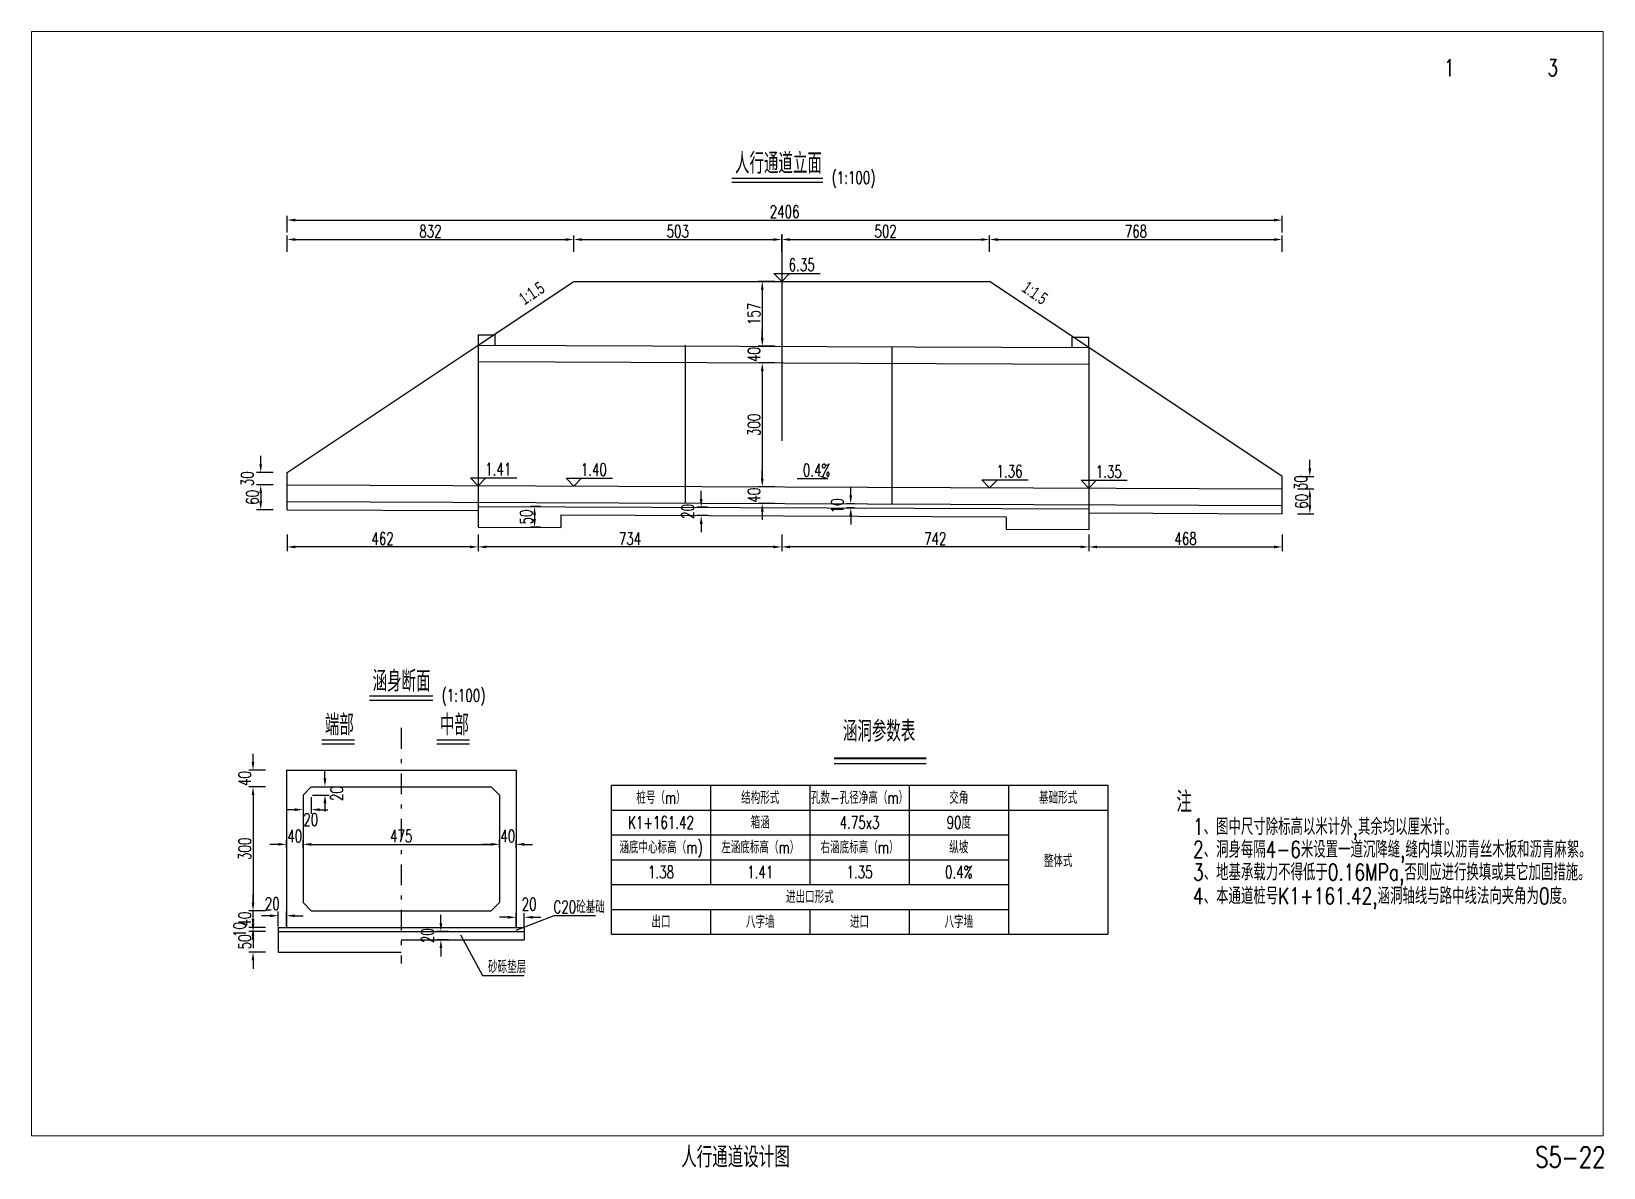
# Paper-space layout '布局1' of a CAD drawing. Extents: x 30 to 410, y 12 to 287.
# The model-space entities are those that its viewports show. They can reach past a viewport. Long polylines and large blocks are cut down to what shows.
import ezdxf
from ezdxf.enums import TextEntityAlignment as Align

# ---------------------------------------------------------------- set-up
doc = ezdxf.new("R2010")
doc.units = 0
doc.header["$MEASUREMENT"] = 0
doc.linetypes.add('DASHDOT', pattern=[1, 0.5, -0.25, 0, -0.25])
doc.linetypes.add('海特实线', pattern=[0])
doc.layers.get('0').update_dxf_attribs({"linetype": 'CONTINUOUS'})
doc.layers.get('DEFPOINTS').update_dxf_attribs({"linetype": 'CONTINUOUS'})
for name, color, linetype in [('中心线', 3, 'DASHDOT'), ('标注', 4, 'CONTINUOUS'), ('海特文字层', 4, '海特实线'), ('海特标注线', 4, '海特实线'), ('轮廓线', 1, 'CONTINUOUS'), ('钢筋', 6, 'CONTINUOUS')]:
    doc.layers.add(name, color=color, linetype=linetype)
doc.layers.add('海特涵洞投影粗实线', color=1, linetype='海特实线', lineweight=40)
doc.layers.add('视口', color=4, linetype='CONTINUOUS', plot=False)
doc.styles.get("Standard").update_dxf_attribs({"font": 'simplex1.shx', "width": 0.7, "bigfont": 'hztxt.shx'})
doc.styles.add('ZHDTSTYLE', font='fsdb_e.shx', dxfattribs={"bigfont": 'fsdb.shx'})
doc.dimstyles.new('50', dxfattribs={"dimscale": 10, "dimtxt": 3, "dimasz": 2, "dimexe": 1, "dimexo": 0.2, "dimgap": 0.5, "dimtad": 1, "dimdec": 0, "dimzin": 0, "dimdsep": 46, "dimtxsty": 'Standard', "dimcen": 0.1, "dimclrd": 256, "dimclrt": 256, "dimadec": 0, "dimazin": 0, "dimtfac": 1, "dimtdec": 0, "dimtofl": 0, "dimtmove": 2, "dimatfit": 3, "dimfxl": 0, "dimtolj": 1, "dimtzin": 0, "dimlwd": -1, "dimarcsym": 0})

# ---------------------------------------------------------------- blocks, each defined once
blk = doc.blocks.new('*D23')
at = {"layer": 'DEFPOINTS', "color": 0}
for p in [(3216.1, -1173.1), (3182.2, -1330.1), (3229.2, -1330.1)]:
    blk.add_point(p, dxfattribs=at)
at = {"layer": '标注', "color": 0, "lineweight": -2}
for p, q in [((3212.2, -1173.1), (3172.2, -1173.1)), ((3212.2, -1330.1), (3172.2, -1330.1))]:
    blk.add_line(p, q, dxfattribs=at)
at = {"layer": '标注'}
blk.add_line((3182.2, -1193.1), (3182.2, -1310.1), dxfattribs=at)
for points in [[(3178.9, -1193.1), (3185.5, -1193.1), (3182.2, -1173.1)], [(3178.9, -1310.1), (3185.5, -1310.1), (3182.2, -1330.1)]]:
    blk.add_solid(points, dxfattribs=at)
at = {"layer": '标注', "insert": (3162.2, -1251.6), "char_height": 30, "attachment_point": 5, "rotation": 90}
blk.add_mtext('\\A1;157', dxfattribs=at)
blk = doc.blocks.new('*D24')
at = {"layer": 'DEFPOINTS', "color": 0}
for p in [(3216.1, -1330.1), (3182.2, -1370.1), (3229.2, -1370.1)]:
    blk.add_point(p, dxfattribs=at)
at = {"layer": '标注'}
for p, q in [((3182.2, -1310.1), (3182.2, -1290.1)), ((3182.2, -1390.1), (3182.2, -1410.1))]:
    blk.add_line(p, q, dxfattribs=at)
at = {"layer": '标注', "color": 0, "lineweight": -2}
for p, q in [((3212.2, -1330.1), (3172.2, -1330.1)), ((3212.2, -1370.1), (3172.2, -1370.1))]:
    blk.add_line(p, q, dxfattribs=at)
at = {"layer": '标注'}
for points in [[(3178.9, -1310.1), (3185.5, -1310.1), (3182.2, -1330.1)], [(3178.9, -1390.1), (3185.5, -1390.1), (3182.2, -1370.1)]]:
    blk.add_solid(points, dxfattribs=at)
at = {"layer": '标注', "insert": (3162.2, -1350.1), "char_height": 30, "attachment_point": 5, "rotation": 90}
blk.add_mtext('\\A1;40', dxfattribs=at)
blk = doc.blocks.new('*D25')
at = {"layer": 'DEFPOINTS', "color": 0}
for p in [(3216.1, -1370.1), (3182.2, -1670.1), (3229.2, -1670.1)]:
    blk.add_point(p, dxfattribs=at)
at = {"layer": '标注', "color": 0, "lineweight": -2}
for p, q in [((3212.2, -1370.1), (3172.2, -1370.1)), ((3212.2, -1670.1), (3172.2, -1670.1))]:
    blk.add_line(p, q, dxfattribs=at)
at = {"layer": '标注'}
blk.add_line((3182.2, -1390.1), (3182.2, -1650.1), dxfattribs=at)
for points in [[(3178.9, -1390.1), (3185.5, -1390.1), (3182.2, -1370.1)], [(3178.9, -1650.1), (3185.5, -1650.1), (3182.2, -1670.1)]]:
    blk.add_solid(points, dxfattribs=at)
at = {"layer": '标注', "insert": (3162.2, -1520.1), "char_height": 30, "attachment_point": 5, "rotation": 90}
blk.add_mtext('\\A1;300', dxfattribs=at)
blk = doc.blocks.new('*D26')
at = {"layer": 'DEFPOINTS', "color": 0}
for p in [(3216.1, -1670.1), (3182.2, -1710.1), (3229.2, -1710.1)]:
    blk.add_point(p, dxfattribs=at)
at = {"layer": '标注'}
for p, q in [((3182.2, -1650.1), (3182.2, -1630.1)), ((3182.2, -1730.1), (3182.2, -1750.1))]:
    blk.add_line(p, q, dxfattribs=at)
at = {"layer": '标注', "color": 0, "lineweight": -2}
for p, q in [((3212.2, -1670.1), (3172.2, -1670.1)), ((3212.2, -1710.1), (3172.2, -1710.1))]:
    blk.add_line(p, q, dxfattribs=at)
at = {"layer": '标注'}
for points in [[(3178.9, -1650.1), (3185.5, -1650.1), (3182.2, -1670.1)], [(3178.9, -1730.1), (3185.5, -1730.1), (3182.2, -1710.1)]]:
    blk.add_solid(points, dxfattribs=at)
at = {"layer": '标注', "insert": (3162.2, -1690.1), "char_height": 30, "attachment_point": 5, "rotation": 90}
blk.add_mtext('\\A1;40', dxfattribs=at)
blk = doc.blocks.new('*D27')
at = {"layer": 'DEFPOINTS', "color": 0}
for p in [(2495.5, -1705.3), (3229.2, -1686.8), (2495.5, -1815.2)]:
    blk.add_point(p, dxfattribs=at)
at = {"layer": '标注', "color": 0, "lineweight": -2}
for p, q in [((2495.5, -1785.2), (2495.5, -1825.2)), ((3229.2, -1785.2), (3229.2, -1825.2))]:
    blk.add_line(p, q, dxfattribs=at)
at = {"layer": '标注'}
blk.add_line((3209.2, -1815.2), (2515.5, -1815.2), dxfattribs=at)
for points in [[(2515.5, -1811.9), (2515.5, -1818.6), (2495.5, -1815.2)], [(3209.2, -1811.9), (3209.2, -1818.6), (3229.2, -1815.2)]]:
    blk.add_solid(points, dxfattribs=at)
at = {"layer": '标注', "insert": (2862.3, -1795.2), "char_height": 30, "attachment_point": 5}
blk.add_mtext('\\A1;734', dxfattribs=at)
blk = doc.blocks.new('*D28')
at = {"layer": 'DEFPOINTS', "color": 0}
for p in [(3229.2, -1710), (3971.6, -1714.9), (3229.2, -1815.2)]:
    blk.add_point(p, dxfattribs=at)
at = {"layer": '标注', "color": 0, "lineweight": -2}
for p, q in [((3229.2, -1785.2), (3229.2, -1825.2)), ((3971.6, -1785.2), (3971.6, -1825.2))]:
    blk.add_line(p, q, dxfattribs=at)
at = {"layer": '标注'}
blk.add_line((3951.6, -1815.2), (3249.2, -1815.2), dxfattribs=at)
for points in [[(3249.2, -1811.9), (3249.2, -1818.6), (3229.2, -1815.2)], [(3951.6, -1811.9), (3951.6, -1818.6), (3971.6, -1815.2)]]:
    blk.add_solid(points, dxfattribs=at)
at = {"layer": '标注', "insert": (3600.4, -1795.2), "char_height": 30, "attachment_point": 5}
blk.add_mtext('\\A1;742', dxfattribs=at)
blk = doc.blocks.new('*D29')
at = {"layer": 'DEFPOINTS', "color": 0}
for p in [(3229.2, -1072), (2726.7, -1173.1), (3229.2, -1160.5)]:
    blk.add_point(p, dxfattribs=at)
at = {"layer": '标注', "color": 0, "lineweight": -2}
for p, q in [((2726.7, -1102), (2726.7, -1062)), ((3229.2, -1102), (3229.2, -1062))]:
    blk.add_line(p, q, dxfattribs=at)
at = {"layer": '标注'}
blk.add_line((2746.7, -1072), (3209.2, -1072), dxfattribs=at)
for points in [[(2746.7, -1068.7), (2746.7, -1075.3), (2726.7, -1072)], [(3209.2, -1068.7), (3209.2, -1075.3), (3229.2, -1072)]]:
    blk.add_solid(points, dxfattribs=at)
at = {"layer": '标注', "insert": (2977.9, -1052), "char_height": 30, "attachment_point": 5}
blk.add_mtext('\\A1;503', dxfattribs=at)
blk = doc.blocks.new('*D30')
at = {"layer": 'DEFPOINTS', "color": 0}
for p in [(3731.7, -1072), (3229.2, -1135.3), (3731.7, -1173.1)]:
    blk.add_point(p, dxfattribs=at)
at = {"layer": '标注', "color": 0, "lineweight": -2}
for p, q in [((3229.2, -1102), (3229.2, -1062)), ((3731.7, -1102), (3731.7, -1062))]:
    blk.add_line(p, q, dxfattribs=at)
at = {"layer": '标注'}
blk.add_line((3249.2, -1072), (3711.7, -1072), dxfattribs=at)
for points in [[(3249.2, -1068.7), (3249.2, -1075.3), (3229.2, -1072)], [(3711.7, -1068.7), (3711.7, -1075.3), (3731.7, -1072)]]:
    blk.add_solid(points, dxfattribs=at)
at = {"layer": '标注', "insert": (3480.4, -1052), "char_height": 30, "attachment_point": 5}
blk.add_mtext('\\A1;502', dxfattribs=at)
blk = doc.blocks.new('*D31')
at = {"layer": 'DEFPOINTS', "color": 0}
for p in [(2726.7, -1072), (2726.7, -1173.1), (2033.3, -1665.3)]:
    blk.add_point(p, dxfattribs=at)
at = {"layer": '标注', "color": 0, "lineweight": -2}
for p, q in [((2033.3, -1102), (2033.3, -1062)), ((2726.7, -1102), (2726.7, -1062))]:
    blk.add_line(p, q, dxfattribs=at)
at = {"layer": '标注'}
blk.add_line((2053.3, -1072), (2706.7, -1072), dxfattribs=at)
for points in [[(2053.3, -1068.7), (2053.3, -1075.3), (2033.3, -1072)], [(2706.7, -1068.7), (2706.7, -1075.3), (2726.7, -1072)]]:
    blk.add_solid(points, dxfattribs=at)
at = {"layer": '标注', "insert": (2380, -1052), "char_height": 30, "attachment_point": 5}
blk.add_mtext('\\A1;832', dxfattribs=at)
blk = doc.blocks.new('*D32')
at = {"layer": 'DEFPOINTS', "color": 0}
for p in [(4439.4, -1072), (3731.7, -1173.1), (4439.4, -1644.9)]:
    blk.add_point(p, dxfattribs=at)
at = {"layer": '标注', "color": 0, "lineweight": -2}
for p, q in [((3731.7, -1102), (3731.7, -1062)), ((4439.4, -1102), (4439.4, -1062))]:
    blk.add_line(p, q, dxfattribs=at)
at = {"layer": '标注'}
blk.add_line((3751.7, -1072), (4419.4, -1072), dxfattribs=at)
for points in [[(3751.7, -1068.7), (3751.7, -1075.3), (3731.7, -1072)], [(4419.4, -1068.7), (4419.4, -1075.3), (4439.4, -1072)]]:
    blk.add_solid(points, dxfattribs=at)
at = {"layer": '标注', "insert": (4085.5, -1052), "char_height": 30, "attachment_point": 5}
blk.add_mtext('\\A1;768', dxfattribs=at)
blk = doc.blocks.new('*D33')
at = {"layer": 'DEFPOINTS', "color": 0}
for p in [(4439.4, -1024.9), (2033.3, -1665.3), (4439.4, -1644.9)]:
    blk.add_point(p, dxfattribs=at)
at = {"layer": '标注', "color": 0, "lineweight": -2}
for p, q in [((2033.3, -1054.9), (2033.3, -1014.9)), ((4439.4, -1054.9), (4439.4, -1014.9))]:
    blk.add_line(p, q, dxfattribs=at)
at = {"layer": '标注'}
blk.add_line((2053.3, -1024.9), (4419.4, -1024.9), dxfattribs=at)
for points in [[(2053.3, -1021.6), (2053.3, -1028.3), (2033.3, -1024.9)], [(4419.4, -1021.6), (4419.4, -1028.3), (4439.4, -1024.9)]]:
    blk.add_solid(points, dxfattribs=at)
at = {"layer": '标注', "insert": (3236.3, -1004.9), "char_height": 30, "attachment_point": 5}
blk.add_mtext('\\A1;2406', dxfattribs=at)
blk = doc.blocks.new('*D34')
at = {"layer": 'DEFPOINTS', "color": 0}
for p in [(1969.7, -1665.3), (2033.3, -1635.3), (2033.3, -1665.3)]:
    blk.add_point(p, dxfattribs=at)
at = {"layer": '标注'}
for p, q in [((1969.7, -1615.3), (1969.7, -1595.3)), ((1969.7, -1685.3), (1969.7, -1705.3))]:
    blk.add_line(p, q, dxfattribs=at)
at = {"layer": '标注', "color": 0, "lineweight": -2}
for p, q in [((1999.7, -1635.3), (1959.7, -1635.3)), ((1999.7, -1665.3), (1959.7, -1665.3))]:
    blk.add_line(p, q, dxfattribs=at)
at = {"layer": '标注'}
for points in [[(1966.4, -1615.3), (1973, -1615.3), (1969.7, -1635.3)], [(1966.4, -1685.3), (1973, -1685.3), (1969.7, -1665.3)]]:
    blk.add_solid(points, dxfattribs=at)
at = {"layer": '标注', "insert": (1937.2, -1650.3), "char_height": 30, "attachment_point": 5, "rotation": 90}
blk.add_mtext('\\A1;30', dxfattribs=at)
blk = doc.blocks.new('*D35')
at = {"layer": 'DEFPOINTS', "color": 0}
for p in [(2033.3, -1665.3), (1969.7, -1725.3), (2033.3, -1725.3)]:
    blk.add_point(p, dxfattribs=at)
at = {"layer": '标注', "color": 0, "lineweight": -2}
for p, q in [((1999.7, -1665.3), (1959.7, -1665.3)), ((1999.7, -1725.3), (1959.7, -1725.3))]:
    blk.add_line(p, q, dxfattribs=at)
at = {"layer": '标注'}
blk.add_line((1969.7, -1685.3), (1969.7, -1705.3), dxfattribs=at)
for points in [[(1966.4, -1685.3), (1973, -1685.3), (1969.7, -1665.3)], [(1966.4, -1705.3), (1973, -1705.3), (1969.7, -1725.3)]]:
    blk.add_solid(points, dxfattribs=at)
at = {"layer": '标注', "insert": (1949.7, -1695.3), "char_height": 30, "attachment_point": 5, "rotation": 90}
blk.add_mtext('\\A1;60', dxfattribs=at)
blk = doc.blocks.new('*D36')
at = {"layer": 'DEFPOINTS', "color": 0}
for p in [(2033.3, -1705.3), (2495.5, -1686.8), (2033.3, -1815.2)]:
    blk.add_point(p, dxfattribs=at)
at = {"layer": '标注', "color": 0, "lineweight": -2}
for p, q in [((2033.3, -1785.2), (2033.3, -1825.2)), ((2495.5, -1785.2), (2495.5, -1825.2))]:
    blk.add_line(p, q, dxfattribs=at)
at = {"layer": '标注'}
blk.add_line((2475.5, -1815.2), (2053.3, -1815.2), dxfattribs=at)
for points in [[(2053.3, -1811.9), (2053.3, -1818.6), (2033.3, -1815.2)], [(2475.5, -1811.9), (2475.5, -1818.6), (2495.5, -1815.2)]]:
    blk.add_solid(points, dxfattribs=at)
at = {"layer": '标注', "insert": (2264.4, -1795.2), "char_height": 30, "attachment_point": 5}
blk.add_mtext('\\A1;462', dxfattribs=at)
blk = doc.blocks.new('*D37')
at = {"layer": 'DEFPOINTS', "color": 0}
for p in [(3971.6, -1696.5), (4439.4, -1696.5), (4439.4, -1815.2)]:
    blk.add_point(p, dxfattribs=at)
at = {"layer": '标注', "color": 0, "lineweight": -2}
for p, q in [((3971.6, -1785.2), (3971.6, -1825.2)), ((4439.4, -1785.2), (4439.4, -1825.2))]:
    blk.add_line(p, q, dxfattribs=at)
at = {"layer": '标注'}
blk.add_line((3991.6, -1815.2), (4419.4, -1815.2), dxfattribs=at)
for points in [[(3991.6, -1811.9), (3991.6, -1818.6), (3971.6, -1815.2)], [(4419.4, -1811.9), (4419.4, -1818.6), (4439.4, -1815.2)]]:
    blk.add_solid(points, dxfattribs=at)
at = {"layer": '标注', "insert": (4205.5, -1795.2), "char_height": 30, "attachment_point": 5}
blk.add_mtext('\\A1;468', dxfattribs=at)
blk = doc.blocks.new('*D38')
at = {"layer": 'DEFPOINTS', "color": 0}
for p in [(4439.4, -1644.9), (4439.4, -1674.9), (4505.9, -1674.9)]:
    blk.add_point(p, dxfattribs=at)
at = {"layer": '标注'}
for p, q in [((4505.9, -1624.9), (4505.9, -1604.9)), ((4505.9, -1694.9), (4505.9, -1714.9))]:
    blk.add_line(p, q, dxfattribs=at)
at = {"layer": '标注', "color": 0, "lineweight": -2}
for p, q in [((4475.9, -1644.9), (4515.9, -1644.9)), ((4475.9, -1674.9), (4515.9, -1674.9))]:
    blk.add_line(p, q, dxfattribs=at)
at = {"layer": '标注'}
for points in [[(4502.6, -1624.9), (4509.3, -1624.9), (4505.9, -1644.9)], [(4502.6, -1694.9), (4509.3, -1694.9), (4505.9, -1674.9)]]:
    blk.add_solid(points, dxfattribs=at)
at = {"layer": '标注', "insert": (4484.2, -1659.9), "char_height": 30, "attachment_point": 5, "rotation": 90}
blk.add_mtext('\\A1;30', dxfattribs=at)
blk = doc.blocks.new('*D39')
at = {"layer": 'DEFPOINTS', "color": 0}
for p in [(4439.4, -1674.9), (4439.4, -1734.9), (4505.9, -1734.9)]:
    blk.add_point(p, dxfattribs=at)
at = {"layer": '标注', "color": 0, "lineweight": -2}
for p, q in [((4475.9, -1674.9), (4515.9, -1674.9)), ((4475.9, -1734.9), (4515.9, -1734.9))]:
    blk.add_line(p, q, dxfattribs=at)
at = {"layer": '标注'}
blk.add_line((4505.9, -1694.9), (4505.9, -1714.9), dxfattribs=at)
for points in [[(4502.6, -1694.9), (4509.3, -1694.9), (4505.9, -1674.9)], [(4502.6, -1714.9), (4509.3, -1714.9), (4505.9, -1734.9)]]:
    blk.add_solid(points, dxfattribs=at)
at = {"layer": '标注', "insert": (4485.9, -1704.9), "char_height": 30, "attachment_point": 5, "rotation": 90}
blk.add_mtext('\\A1;60', dxfattribs=at)
blk = doc.blocks.new('*D40')
at = {"layer": 'DEFPOINTS', "color": 0}
for p in [(3034.5, -1739.4), (3051.9, -1739.4), (3052, -1719.4)]:
    blk.add_point(p, dxfattribs=at)
at = {"layer": '标注'}
for p, q in [((3034.5, -1699.4), (3034.5, -1679.4)), ((3034.5, -1759.4), (3034.5, -1779.4))]:
    blk.add_line(p, q, dxfattribs=at)
at = {"layer": '标注', "color": 0, "lineweight": -2}
for p, q in [((3050, -1719.4), (3024.5, -1719.4)), ((3049.9, -1739.4), (3024.5, -1739.4))]:
    blk.add_line(p, q, dxfattribs=at)
at = {"layer": '标注'}
for points in [[(3031.2, -1699.4), (3037.9, -1699.4), (3034.5, -1719.4)], [(3031.2, -1759.4), (3037.9, -1759.4), (3034.5, -1739.4)]]:
    blk.add_solid(points, dxfattribs=at)
at = {"layer": '标注', "insert": (3002, -1729.4), "char_height": 30, "attachment_point": 5, "rotation": 90}
blk.add_mtext('\\A1;20', dxfattribs=at)
blk = doc.blocks.new('*D41')
at = {"layer": 'DEFPOINTS', "color": 0}
for p in [(2647.8, -1717.8), (2631.7, -1767.8), (2647.8, -1767.8)]:
    blk.add_point(p, dxfattribs=at)
at = {"layer": '标注', "color": 0, "lineweight": -2}
for p, q in [((2645.8, -1717.8), (2621.7, -1717.8)), ((2645.8, -1767.8), (2621.7, -1767.8))]:
    blk.add_line(p, q, dxfattribs=at)
at = {"layer": '标注'}
blk.add_line((2631.7, -1737.8), (2631.7, -1747.8), dxfattribs=at)
for points in [[(2628.4, -1737.8), (2635.1, -1737.8), (2631.7, -1717.8)], [(2628.4, -1747.8), (2635.1, -1747.8), (2631.7, -1767.8)]]:
    blk.add_solid(points, dxfattribs=at)
at = {"layer": '标注', "insert": (2611.7, -1742.8), "char_height": 30, "attachment_point": 5, "rotation": 90}
blk.add_mtext('\\A1;50', dxfattribs=at)
blk = doc.blocks.new('*D42')
at = {"layer": 'DEFPOINTS', "color": 0}
for p in [(3396.1, -1720.8), (3407, -1710.8), (3407, -1720.8)]:
    blk.add_point(p, dxfattribs=at)
at = {"layer": '标注'}
for p, q in [((3396.1, -1690.8), (3396.1, -1670.8)), ((3396.1, -1740.8), (3396.1, -1760.8))]:
    blk.add_line(p, q, dxfattribs=at)
at = {"layer": '标注', "color": 0, "lineweight": -2}
for p, q in [((3405, -1710.8), (3386.1, -1710.8)), ((3405, -1720.8), (3386.1, -1720.8))]:
    blk.add_line(p, q, dxfattribs=at)
at = {"layer": '标注'}
for points in [[(3392.7, -1690.8), (3399.4, -1690.8), (3396.1, -1710.8)], [(3392.7, -1740.8), (3399.4, -1740.8), (3396.1, -1720.8)]]:
    blk.add_solid(points, dxfattribs=at)
at = {"layer": '标注', "insert": (3363.6, -1715.8), "char_height": 30, "attachment_point": 5, "rotation": 90}
blk.add_mtext('\\A1;10', dxfattribs=at)
blk = doc.blocks.new('*D43')
at = {"layer": 'DEFPOINTS', "color": 0}
for p in [(2072, -2545.1), (2547, -2534.3), (2547, -2545.1)]:
    blk.add_point(p, dxfattribs=at)
at = {"layer": '标注', "color": 0, "lineweight": -2}
for p, q in [((2072, -2543.1), (2072, -2524.3)), ((2547, -2543.1), (2547, -2524.3))]:
    blk.add_line(p, q, dxfattribs=at)
at = {"layer": '标注'}
blk.add_line((2092, -2534.3), (2527, -2534.3), dxfattribs=at)
for points in [[(2092, -2531), (2092, -2537.6), (2072, -2534.3)], [(2527, -2531), (2527, -2537.6), (2547, -2534.3)]]:
    blk.add_solid(points, dxfattribs=at)
at = {"layer": '标注', "insert": (2309.5, -2514.3), "char_height": 30, "attachment_point": 5}
blk.add_mtext('\\A1;475', dxfattribs=at)
blk = doc.blocks.new('*D44')
at = {"layer": 'DEFPOINTS', "color": 0}
for p in [(2032, -2534.3), (2032, -2545.1), (2072, -2545.1)]:
    blk.add_point(p, dxfattribs=at)
at = {"layer": '标注'}
for p, q in [((2012, -2534.3), (1992, -2534.3)), ((2092, -2534.3), (2112, -2534.3))]:
    blk.add_line(p, q, dxfattribs=at)
at = {"layer": '标注', "color": 0, "lineweight": -2}
for p, q in [((2032, -2543.1), (2032, -2524.3)), ((2072, -2543.1), (2072, -2524.3))]:
    blk.add_line(p, q, dxfattribs=at)
at = {"layer": '标注'}
for points in [[(2012, -2531), (2012, -2537.6), (2032, -2534.3)], [(2092, -2531), (2092, -2537.6), (2072, -2534.3)]]:
    blk.add_solid(points, dxfattribs=at)
at = {"layer": '标注', "insert": (2052, -2514.3), "char_height": 30, "attachment_point": 5}
blk.add_mtext('\\A1;40', dxfattribs=at)
blk = doc.blocks.new('*D45')
at = {"layer": 'DEFPOINTS', "color": 0}
for p in [(2547, -2545.1), (2587, -2534.3), (2587, -2545.1)]:
    blk.add_point(p, dxfattribs=at)
at = {"layer": '标注'}
for p, q in [((2527, -2534.3), (2507, -2534.3)), ((2607, -2534.3), (2627, -2534.3))]:
    blk.add_line(p, q, dxfattribs=at)
at = {"layer": '标注', "color": 0, "lineweight": -2}
for p, q in [((2547, -2543.1), (2547, -2524.3)), ((2587, -2543.1), (2587, -2524.3))]:
    blk.add_line(p, q, dxfattribs=at)
at = {"layer": '标注'}
for points in [[(2527, -2531), (2527, -2537.6), (2547, -2534.3)], [(2607, -2531), (2607, -2537.6), (2587, -2534.3)]]:
    blk.add_solid(points, dxfattribs=at)
at = {"layer": '标注', "insert": (2567, -2514.3), "char_height": 30, "attachment_point": 5}
blk.add_mtext('\\A1;40', dxfattribs=at)
blk = doc.blocks.new('*D46')
at = {"layer": 'DEFPOINTS', "color": 0}
for p in [(2072, -2415.1), (2092, -2395.1), (2125, -2395.1)]:
    blk.add_point(p, dxfattribs=at)
at = {"layer": '标注'}
for p, q in [((2125, -2375.1), (2125, -2355.1)), ((2125, -2435.1), (2125, -2455.1))]:
    blk.add_line(p, q, dxfattribs=at)
at = {"layer": '标注', "color": 0, "lineweight": -2}
for p, q in [((2095, -2395.1), (2135, -2395.1)), ((2095, -2415.1), (2135, -2415.1))]:
    blk.add_line(p, q, dxfattribs=at)
at = {"layer": '标注'}
for points in [[(2121.7, -2375.1), (2128.3, -2375.1), (2125, -2395.1)], [(2121.7, -2435.1), (2128.3, -2435.1), (2125, -2415.1)]]:
    blk.add_solid(points, dxfattribs=at)
at = {"layer": '标注', "insert": (2153.6, -2411.4), "char_height": 30, "attachment_point": 5, "rotation": 90}
blk.add_mtext('\\A1;20', dxfattribs=at)
blk = doc.blocks.new('*D47')
at = {"layer": 'DEFPOINTS', "color": 0}
for p in [(2072, -2415.1), (2092, -2395.1), (2072, -2450.5)]:
    blk.add_point(p, dxfattribs=at)
at = {"layer": '标注', "color": 0, "lineweight": -2}
for p, q in [((2072, -2420.5), (2072, -2460.5)), ((2092, -2420.5), (2092, -2460.5))]:
    blk.add_line(p, q, dxfattribs=at)
at = {"layer": '标注'}
for p, q in [((2052, -2450.5), (2032, -2450.5)), ((2112, -2450.5), (2132, -2450.5))]:
    blk.add_line(p, q, dxfattribs=at)
for points in [[(2052, -2447.1), (2052, -2453.8), (2072, -2450.5)], [(2112, -2447.1), (2112, -2453.8), (2092, -2450.5)]]:
    blk.add_solid(points, dxfattribs=at)
at = {"layer": '标注', "insert": (2090.6, -2474.4), "char_height": 30, "attachment_point": 5}
blk.add_mtext('\\A1;20', dxfattribs=at)
blk = doc.blocks.new('*D48')
at = {"layer": 'DEFPOINTS', "color": 0}
for p in [(2012, -2707), (2012, -2735.1), (2032, -2735.1)]:
    blk.add_point(p, dxfattribs=at)
at = {"layer": '标注', "color": 0, "lineweight": -2}
for p, q in [((2012, -2733.1), (2012, -2697)), ((2032, -2733.1), (2032, -2697))]:
    blk.add_line(p, q, dxfattribs=at)
at = {"layer": '标注'}
for p, q in [((1992, -2707), (1972, -2707)), ((2052, -2707), (2072, -2707))]:
    blk.add_line(p, q, dxfattribs=at)
for points in [[(1992, -2703.6), (1992, -2710.3), (2012, -2707)], [(2052, -2703.6), (2052, -2710.3), (2032, -2707)]]:
    blk.add_solid(points, dxfattribs=at)
at = {"layer": '标注', "insert": (1997.6, -2678), "char_height": 30, "attachment_point": 5}
blk.add_mtext('\\A1;20', dxfattribs=at)
blk = doc.blocks.new('*D49')
at = {"layer": 'DEFPOINTS', "color": 0}
for p in [(2587, -2735.1), (2607, -2710.7), (2607, -2735.1)]:
    blk.add_point(p, dxfattribs=at)
at = {"layer": '标注'}
for p, q in [((2567, -2710.7), (2547, -2710.7)), ((2627, -2710.7), (2647, -2710.7))]:
    blk.add_line(p, q, dxfattribs=at)
at = {"layer": '标注', "color": 0, "lineweight": -2}
for p, q in [((2587, -2733.1), (2587, -2700.7)), ((2607, -2733.1), (2607, -2700.7))]:
    blk.add_line(p, q, dxfattribs=at)
at = {"layer": '标注'}
for points in [[(2567, -2707.3), (2567, -2714), (2587, -2710.7)], [(2627, -2707.3), (2627, -2714), (2607, -2710.7)]]:
    blk.add_solid(points, dxfattribs=at)
at = {"layer": '标注', "insert": (2618.6, -2679), "char_height": 30, "attachment_point": 5}
blk.add_mtext('\\A1;20', dxfattribs=at)
blk = doc.blocks.new('*D50')
at = {"layer": 'DEFPOINTS', "color": 0}
for p in [(2259.3, -2355.1), (1951.1, -2395.1), (2259.3, -2395.1)]:
    blk.add_point(p, dxfattribs=at)
at = {"layer": '标注'}
for p, q in [((1951.1, -2335.1), (1951.1, -2315.1)), ((1951.1, -2415.1), (1951.1, -2435.1))]:
    blk.add_line(p, q, dxfattribs=at)
at = {"layer": '标注', "color": 0, "lineweight": -2}
for p, q in [((1981.1, -2355.1), (1941.1, -2355.1)), ((1981.1, -2395.1), (1941.1, -2395.1))]:
    blk.add_line(p, q, dxfattribs=at)
at = {"layer": '标注'}
for points in [[(1947.8, -2335.1), (1954.4, -2335.1), (1951.1, -2355.1)], [(1947.8, -2415.1), (1954.4, -2415.1), (1951.1, -2395.1)]]:
    blk.add_solid(points, dxfattribs=at)
at = {"layer": '标注', "insert": (1931.1, -2375.1), "char_height": 30, "attachment_point": 5, "rotation": 90}
blk.add_mtext('\\A1;40', dxfattribs=at)
blk = doc.blocks.new('*D51')
at = {"layer": 'DEFPOINTS', "color": 0}
for p in [(2125, -2395.1), (1951.1, -2695.1), (2125, -2695.1)]:
    blk.add_point(p, dxfattribs=at)
at = {"layer": '标注', "color": 0, "lineweight": -2}
for p, q in [((1981.1, -2395.1), (1941.1, -2395.1)), ((1981.1, -2695.1), (1941.1, -2695.1))]:
    blk.add_line(p, q, dxfattribs=at)
at = {"layer": '标注'}
blk.add_line((1951.1, -2415.1), (1951.1, -2675.1), dxfattribs=at)
for points in [[(1947.8, -2415.1), (1954.4, -2415.1), (1951.1, -2395.1)], [(1947.8, -2675.1), (1954.4, -2675.1), (1951.1, -2695.1)]]:
    blk.add_solid(points, dxfattribs=at)
at = {"layer": '标注', "insert": (1931.1, -2545.1), "char_height": 30, "attachment_point": 5, "rotation": 90}
blk.add_mtext('\\A1;300', dxfattribs=at)
blk = doc.blocks.new('*D52')
at = {"layer": 'DEFPOINTS', "color": 0}
for p in [(2125, -2695.1), (1951.1, -2735.1), (2125, -2735.1)]:
    blk.add_point(p, dxfattribs=at)
at = {"layer": '标注'}
for p, q in [((1951.1, -2675.1), (1951.1, -2655.1)), ((1951.1, -2755.1), (1951.1, -2775.1))]:
    blk.add_line(p, q, dxfattribs=at)
at = {"layer": '标注', "color": 0, "lineweight": -2}
for p, q in [((1981.1, -2695.1), (1941.1, -2695.1)), ((1981.1, -2735.1), (1941.1, -2735.1))]:
    blk.add_line(p, q, dxfattribs=at)
at = {"layer": '标注'}
for points in [[(1947.8, -2675.1), (1954.4, -2675.1), (1951.1, -2695.1)], [(1947.8, -2755.1), (1954.4, -2755.1), (1951.1, -2735.1)]]:
    blk.add_solid(points, dxfattribs=at)
at = {"layer": '标注', "insert": (1931.1, -2715.1), "char_height": 30, "attachment_point": 5, "rotation": 90}
blk.add_mtext('\\A1;40', dxfattribs=at)
blk = doc.blocks.new('*D53')
at = {"layer": 'DEFPOINTS', "color": 0}
for p in [(2125, -2735.1), (1951.1, -2745.1), (2125, -2745.1)]:
    blk.add_point(p, dxfattribs=at)
at = {"layer": '标注'}
for p, q in [((1951.1, -2715.1), (1951.1, -2695.1)), ((1951.1, -2765.1), (1951.1, -2785.1))]:
    blk.add_line(p, q, dxfattribs=at)
at = {"layer": '标注', "color": 0, "lineweight": -2}
for p, q in [((1981.1, -2735.1), (1941.1, -2735.1)), ((1981.1, -2745.1), (1941.1, -2745.1))]:
    blk.add_line(p, q, dxfattribs=at)
at = {"layer": '标注'}
for points in [[(1947.8, -2715.1), (1954.4, -2715.1), (1951.1, -2735.1)], [(1947.8, -2765.1), (1954.4, -2765.1), (1951.1, -2745.1)]]:
    blk.add_solid(points, dxfattribs=at)
at = {"layer": '标注', "insert": (1918.6, -2740.1), "char_height": 30, "attachment_point": 5, "rotation": 90}
blk.add_mtext('\\A1;10', dxfattribs=at)
blk = doc.blocks.new('*D54')
at = {"layer": 'DEFPOINTS', "color": 0}
for p in [(2113.7, -2745.1), (1951.1, -2795.1), (2113.7, -2795.1)]:
    blk.add_point(p, dxfattribs=at)
at = {"layer": '标注'}
for p, q in [((1951.1, -2725.1), (1951.1, -2705.1)), ((1951.1, -2815.1), (1951.1, -2835.1))]:
    blk.add_line(p, q, dxfattribs=at)
at = {"layer": '标注', "color": 0, "lineweight": -2}
for p, q in [((1981.1, -2745.1), (1941.1, -2745.1)), ((1981.1, -2795.1), (1941.1, -2795.1))]:
    blk.add_line(p, q, dxfattribs=at)
at = {"layer": '标注'}
for points in [[(1947.8, -2725.1), (1954.4, -2725.1), (1951.1, -2745.1)], [(1947.8, -2815.1), (1954.4, -2815.1), (1951.1, -2795.1)]]:
    blk.add_solid(points, dxfattribs=at)
at = {"layer": '标注', "insert": (1931.1, -2770.1), "char_height": 30, "attachment_point": 5, "rotation": 90}
blk.add_mtext('\\A1;50', dxfattribs=at)
blk = doc.blocks.new('*D55')
at = {"layer": 'DEFPOINTS', "color": 0}
for p in [(2405.4, -2765.1), (2425.5, -2745.1), (2425.5, -2765.1)]:
    blk.add_point(p, dxfattribs=at)
at = {"layer": '标注'}
for p, q in [((2405.4, -2725.1), (2405.4, -2705.1)), ((2405.4, -2785.1), (2405.4, -2805.1))]:
    blk.add_line(p, q, dxfattribs=at)
at = {"layer": '标注', "color": 0, "lineweight": -2}
for p, q in [((2423.5, -2745.1), (2395.4, -2745.1)), ((2423.5, -2765.1), (2395.4, -2765.1))]:
    blk.add_line(p, q, dxfattribs=at)
at = {"layer": '标注'}
for points in [[(2402.1, -2725.1), (2408.7, -2725.1), (2405.4, -2745.1)], [(2402.1, -2785.1), (2408.7, -2785.1), (2405.4, -2765.1)]]:
    blk.add_solid(points, dxfattribs=at)
at = {"layer": '标注', "insert": (2372.9, -2755.1), "char_height": 30, "attachment_point": 5, "rotation": 90}
blk.add_mtext('\\A1;20', dxfattribs=at)

msp = doc.modelspace()

# ---------------------------------------------------------------- linework, layer by layer
at = {"layer": '中心线', "ltscale": 10}
msp.add_line((3229.2, -1058.9), (3229.2, -1819.4), dxfattribs=at)
at = {"layer": '中心线'}
msp.add_line((2309.5, -2253), (2309.5, -2822.6), dxfattribs=at)
at = {"layer": '标注', "color": 4}
for p, q in [((3108.9, -933.6), (3328.4, -933.6)), ((2495.5, -1327.2), (2726.7, -1173.1)), ((2726.7, -1173.1), (3731.7, -1173.1)), ((3229.2, -1173.1), (3210.4, -1154)), ((3210.4, -1154), (3248, -1154)), ((3229.2, -1173.1), (3248, -1154)), ((3248, -1154), (3322.3, -1154)), ((3971.6, -1333), (3731.7, -1173.1)), ((2495.5, -1667.2), (2476.7, -1648.1)), ((2476.7, -1648.1), (2514.3, -1648.1)), ((2495.5, -1667.2), (2514.3, -1648.1)), ((2514.3, -1648.1), (2588.7, -1648.1)), ((2726.7, -1668.1), (2707.9, -1649)), ((2707.9, -1649), (2745.5, -1649)), ((2726.7, -1668.1), (2745.5, -1649)), ((2726.7, -1668.1), (2726.7, -1667.2)), ((2745.5, -1649), (2819.8, -1649)), ((3340.6, -1650.6), (3266.3, -1650.6)), ((3340.6, -1650.6), (3324.1, -1645)), ((3731.7, -1672.1), (3712.9, -1653)), ((3712.9, -1653), (3750.5, -1653)), ((3731.7, -1672.1), (3750.5, -1653)), ((3750.5, -1653), (3824.8, -1653)), ((3971.6, -1673), (3952.8, -1653.9)), ((3952.8, -1653.9), (3990.4, -1653.9)), ((3971.6, -1673), (3990.4, -1653.9)), ((3990.4, -1653.9), (4064.7, -1653.9)), ((2233, -2185.6), (2385.5, -2185.6)), ((2117.5, -2291.3), (2196.7, -2291.3)), ((2395.7, -2291.3), (2474.8, -2291.3)), ((2587.5, -2742), (2678.9, -2706.4)), ((2678.9, -2706.4), (2778.9, -2706.4)), ((2452.9, -2753), (2506.2, -2851.2)), ((2506.2, -2851.2), (2606.3, -2851.2))]:
    msp.add_line(p, q, dxfattribs=at)
at = {"layer": '轮廓线'}
for p, q in [((2033.3, -1635.3), (2495.5, -1327.2)), ((2495.5, -1302.2), (2535.5, -1302.3)), ((2495.5, -1302.2), (2495.5, -1327.2)), ((2495.5, -1327.2), (3971.6, -1333)), ((2495.5, -1327.2), (2495.5, -1767.2)), ((2535.5, -1302.2), (2535.5, -1327.2)), ((2995.5, -1327.2), (2995.5, -1709.2)), ((3931.6, -1307.9), (3971.6, -1308)), ((3931.6, -1332.9), (3931.6, -1307.9)), ((3971.6, -1333), (3971.6, -1308)), ((2495.5, -1367.2), (3971.6, -1373)), ((3495.5, -1331.2), (3495.5, -1711.2)), ((4439.4, -1644.9), (3971.6, -1333)), ((3971.6, -1333), (3971.6, -1773)), ((2033.3, -1725.3), (2033.3, -1635.3)), ((2033.3, -1665.3), (4439.4, -1674.9)), ((4439.4, -1734.9), (4439.4, -1644.9)), ((2033.3, -1705.3), (4439.4, -1714.9)), ((2033.3, -1725.3), (2495.5, -1727.2)), ((2495.5, -1717.2), (3971.6, -1723)), ((2695.5, -1738), (3771.6, -1742.2)), ((2695.5, -1738), (2695.5, -1768)), ((3771.6, -1742.2), (3771.6, -1772.2)), ((3971.6, -1733), (4439.4, -1734.9)), ((2495.5, -1767.2), (2695.5, -1768)), ((3771.6, -1772.2), (3971.6, -1773)), ((2032, -2355.1), (2587, -2355.1)), ((2032, -2355.1), (2032, -2735.1)), ((2587, -2355.1), (2587, -2735.1)), ((2072, -2415.1), (2092, -2395.1)), ((2072, -2415.1), (2072, -2675.1)), ((2092, -2395.1), (2527, -2395.1)), ((2547, -2415.1), (2527, -2395.1)), ((2547, -2415.1), (2547, -2675.1)), ((2072, -2675.1), (2092, -2695.1)), ((2092, -2695.1), (2527, -2695.1)), ((2527, -2695.1), (2547, -2675.1)), ((2012, -2735.1), (2607, -2735.1)), ((2012, -2735.1), (2012, -2795.1)), ((2607, -2735.1), (2607, -2765.1)), ((2012, -2745.1), (2607, -2745.1)), ((2309.5, -2765.1), (2607, -2765.1)), ((2012, -2795.1), (2309.5, -2795.1))]:
    msp.add_line(p, q, dxfattribs=at)
at = {"layer": '钢筋'}
for p, q in [((3108.9, -923.6), (3328.4, -923.6)), ((2233, -2175.6), (2385.5, -2175.6)), ((2117.5, -2281.3), (2196.7, -2281.3)), ((2395.7, -2281.3), (2474.8, -2281.3))]:
    msp.add_line(p, q, dxfattribs=at)

# ---------------------------------------------------------------- texts
at = {"color": 7, "style": 'ZHDTSTYLE', "width": 0.7}
for rotation, p in [(33.6901, (2638.1, -1221.8)), (324.8036, (3827.8, -1220.7))]:
    msp.add_text('1:1.5', height=30, rotation=rotation, dxfattribs=at).set_placement(p, align=Align.BOTTOM_CENTER)
at = {"layer": '标注', "color": 4, "width": 0.7}
for s, height, p in [('人行通道立面', 50, (3116.2, -912.8)), ('(1:100)', 30, (3349.7, -937.2)), ('6.35', 30, (3246, -1148.2)), ('1.41', 30, (2512.4, -1642.3)), ('1.40', 30, (2743.5, -1643.2)), ('0.4%%%', 30, (3280.4, -1644.6)), ('1.36', 30, (3748.5, -1647.2)), ('1.35', 30, (3988.4, -1648.2)), ('涵身断面', 50, (2240.2, -2164.8)), ('(1:100)', 30, (2406.8, -2189.2)), ('端部', 50, (2124.8, -2270.5)), ('中部', 50, (2402.9, -2270.5)), ('C20砼基础', 30, (2677.4, -2700.6)), (' 砂砾垫层', 30, (2504.8, -2845.5))]:
    msp.add_text(s, height=height, dxfattribs=at).set_placement(p)

# ---------------------------------------------------------------- dimensions: what is measured, and where the dimension line sits
at = {"layer": '标注', "color": 4}
for base, p1, p2, picture, middle in [((4439.4, -1024.9), (2033.3, -1665.3), (4439.4, -1644.9), '*D33', (3236.3, -1004.9)), ((3229.1600651, -1072.0085612), (2726.6600651, -1173.0899128), (3229.1600651, -1160.4865252), '*D29', (2977.9100651, -1052.0085612)), ((3731.6600651, -1072.0085612), (3229.1600651, -1135.3001265), (3731.6600651, -1173.0899128), '*D30', (3480.4100651, -1052.0085612)), ((2033.3, -1815.2), (2495.5, -1686.8), (2033.3, -1705.3), '*D36', (2264.4, -1795.2)), ((2495.5, -1815.2), (3229.2, -1686.8), (2495.5, -1705.3), '*D27', (2862.3, -1795.2)), ((3229.2, -1815.2), (3971.6, -1714.9), (3229.2, -1710), '*D28', (3600.4, -1795.2)), ((4439.4, -1815.2), (3971.6, -1696.5), (4439.4, -1696.5), '*D37', (4205.5, -1795.2)), ((2032, -2534.3), (2072, -2545.1), (2032, -2545.1), '*D44', (2052, -2514.3)), ((2547, -2534.3), (2072, -2545.1), (2547, -2545.1), '*D43', (2309.5, -2514.3)), ((2587, -2534.3), (2547, -2545.1), (2587, -2545.1), '*D45', (2567, -2514.3))]:
    dim = msp.add_linear_dim(base=base, p1=p1, p2=p2, dimstyle='50', dxfattribs=at)
    dim.commit()
    dim.dimension.update_dxf_attribs({"geometry": picture, "text_midpoint": middle})
for base, p1, p2, text, picture, middle in [((2726.7, -1072), (2033.3, -1665.3), (2726.7, -1173.1), '832', '*D31', (2380, -1052)), ((4439.4, -1072), (3731.7, -1173.1), (4439.4, -1644.9), '768', '*D32', (4085.5, -1052))]:
    dim = msp.add_linear_dim(base=base, p1=p1, p2=p2, text=text, dimstyle='50', dxfattribs=at)
    dim.commit()
    dim.dimension.update_dxf_attribs({"geometry": picture, "text_midpoint": middle})
for base, p1, p2, picture, middle in [((3182.2, -1330.1), (3216.1, -1173.1), (3229.2, -1330.1), '*D23', (3162.2, -1251.6)), ((3182.2, -1370.1), (3216.1, -1330.1), (3229.2, -1370.1), '*D24', (3162.2, -1350.1)), ((3182.2, -1670.1), (3216.1, -1370.1), (3229.2, -1670.1), '*D25', (3162.2, -1520.1)), ((1969.7, -1665.3), (2033.3, -1635.3), (2033.3, -1665.3), '*D34', (1937.2, -1650.3)), ((3182.2, -1710.1), (3216.1, -1670.1), (3229.2, -1710.1), '*D26', (3162.2, -1690.1)), ((1969.7, -1725.3), (2033.3, -1665.3), (2033.3, -1725.3), '*D35', (1949.7, -1695.3)), ((3396.1, -1720.8), (3407, -1710.8), (3407, -1720.8), '*D42', (3363.6, -1715.8)), ((3034.5, -1739.4), (3052, -1719.4), (3051.9, -1739.4), '*D40', (3002, -1729.4)), ((4505.9, -1734.9), (4439.4, -1674.9), (4439.4, -1734.9), '*D39', (4485.9, -1704.9)), ((2631.7, -1767.8), (2647.8, -1717.8), (2647.8, -1767.8), '*D41', (2611.7, -1742.8)), ((1951.1, -2395.1), (2259.3, -2355.1), (2259.3, -2395.1), '*D50', (1931.1, -2375.1)), ((1951.1, -2695.1), (2125, -2395.1), (2125, -2695.1), '*D51', (1931.1, -2545.1)), ((1951.1, -2735.1), (2125, -2695.1), (2125, -2735.1), '*D52', (1931.1, -2715.1)), ((1951.1, -2745.1), (2125, -2735.1), (2125, -2745.1), '*D53', (1918.6, -2740.1)), ((1951.1, -2795.1), (2113.7, -2745.1), (2113.7, -2795.1), '*D54', (1931.1, -2770.1)), ((2405.4, -2765.1), (2425.5, -2745.1), (2425.5, -2765.1), '*D55', (2372.9, -2755.1))]:
    dim = msp.add_linear_dim(base=base, p1=p1, p2=p2, angle=90, dimstyle='50', dxfattribs=at)
    dim.commit()
    dim.dimension.update_dxf_attribs({"geometry": picture, "text_midpoint": middle})
for base, p1, p2, picture, middle in [((4505.9, -1674.9), (4439.4, -1644.9), (4439.4, -1674.9), '*D38', (4484.2, -1659.9)), ((2125, -2395.1), (2072, -2415.1), (2092, -2395.1), '*D46', (2153.6, -2411.4))]:
    dim = msp.add_linear_dim(base=base, p1=p1, p2=p2, angle=90, dimstyle='50', dxfattribs=at)
    dim.commit()
    dim.dimension.update_dxf_attribs({"geometry": picture, "text_midpoint": middle, "dimtype": 160})
for base, p1, p2, picture, middle in [((2072, -2450.5), (2092, -2395.1), (2072, -2415.1), '*D47', (2090.6, -2474.4)), ((2012, -2707), (2032, -2735.1), (2012, -2735.1), '*D48', (1997.6, -2678)), ((2607, -2710.7), (2587, -2735.1), (2607, -2735.1), '*D49', (2618.6, -2679))]:
    dim = msp.add_linear_dim(base=base, p1=p1, p2=p2, dimstyle='50', dxfattribs=at)
    dim.commit()
    dim.dimension.update_dxf_attribs({"geometry": picture, "text_midpoint": middle, "dimtype": 160})

psp = doc.layouts.new('布局1')

# ---------------------------------------------------------------- linework, layer by layer
for p, q in [((170.19, 104.74), (290.19, 104.74)), ((170.19, 68.74), (170.19, 104.74)), ((194.19, 104.74), (194.19, 80.74)), ((218.19, 104.74), (218.19, 80.74)), ((242.19, 104.74), (242.19, 80.74)), ((266.19, 104.74), (266.19, 68.74)), ((290.19, 104.74), (290.19, 68.74)), ((170.19, 98.74), (290.19, 98.74)), ((170.19, 92.74), (266.19, 92.74)), ((170.19, 86.74), (266.19, 86.74)), ((170.19, 80.74), (266.19, 80.74)), ((170.19, 74.74), (266.19, 74.74)), ((194.19, 74.74), (194.19, 68.74)), ((218.19, 74.74), (218.19, 68.74)), ((242.19, 74.74), (242.19, 68.74)), ((170.19, 68.74), (290.19, 68.74))]:
    psp.add_line(p, q)
at = {"layer": '海特标注线', "color": 5, "linetype": '海特实线', "ltscale": 0.1}
psp.add_line((224.03, 110.04), (246.29, 110.04), dxfattribs=at)
at = {"layer": '海特涵洞投影粗实线', "color": 1, "linetype": '海特实线', "ltscale": 0.1}
psp.add_line((224.03, 111.29), (246.29, 111.29), dxfattribs=at)

# ---------------------------------------------------------------- texts
at = {"width": 0.75}
for s, height, p in [('1', 4, (371.49, 276.22)), ('3', 4, (396.49, 276.22)), ('人行通道设计图', 5, (187.08, 12.33)), ('S5-22', 5, (393.5, 12.33))]:
    psp.add_text(s, height=height, dxfattribs=at).set_placement(p)
at = {"color": 7, "width": 0.7}
for s, p in [('桩号（m）', (182.19, 101.74)), ('结构形式', (206.19, 101.74)), ('孔数-孔径净高（m）', (230.19, 101.74)), ('交角', (254.19, 101.74)), ('基础形式', (278.19, 101.74)), ('K1+161.42', (182.19, 95.74)), ('箱涵', (206.19, 95.74)), ('4.75x3', (230.19, 95.74)), ('90度', (254.19, 95.74)), ('涵底中心标高（m)', (182.19, 89.74)), ('左涵底标高（m）', (206.19, 89.74)), ('右涵底标高（m）', (230.19, 89.74)), ('纵坡', (254.19, 89.74)), ('整体式', (278.19, 86.49)), ('1.38', (182.19, 83.74)), ('1.41', (206.19, 83.74)), ('1.35', (230.19, 83.74)), ('0.4%%%', (254.19, 83.74)), ('进出口形式', (218.19, 77.74)), ('出口', (182.19, 71.74)), ('八字墙', (206.19, 71.74)), ('进口', (230.19, 71.74)), ('八字墙', (254.19, 71.74))]:
    psp.add_text(s, height=3, dxfattribs=at).set_placement(p, align=Align.MIDDLE_CENTER)
at = {"layer": '海特文字层', "width": 0.7}
psp.add_text('涵洞参数表', height=5, dxfattribs=at).set_placement((234.92, 113.79), align=Align.BOTTOM_CENTER)
at = {"layer": '海特文字层', "ltscale": 10, "width": 0.75}
for s, height, p in [('注', 5, (306.78, 98.21)), ('1、图中尺寸除标高以米计外,其余均以厘米计。', 4, (310.82, 92.73)), ('2、洞身每隔4-6米设置一道沉降缝,缝内填以沥青丝木板和沥青麻絮。', 4, (310.82, 87.23)), ('3、地基承载力不得低于0.16MPa,否则应进行换填或其它加固措施。', 4, (310.82, 81.73)), ('4、本通道桩号K1+161.42,涵洞轴线与路中线法向夹角为0度。', 4, (310.82, 75.97))]:
    psp.add_text(s, height=height, dxfattribs=at).set_placement(p)

# ---------------------------------------------------------------- viewports
at = {"layer": '视口', "color": 4}
psp.add_viewport(center=(220, 153.5), size=(380, 267), view_center_point=(3315.46, -1903.88), view_height=2670.0001, dxfattribs=at)

doc.saveas('drawing.dxf')
